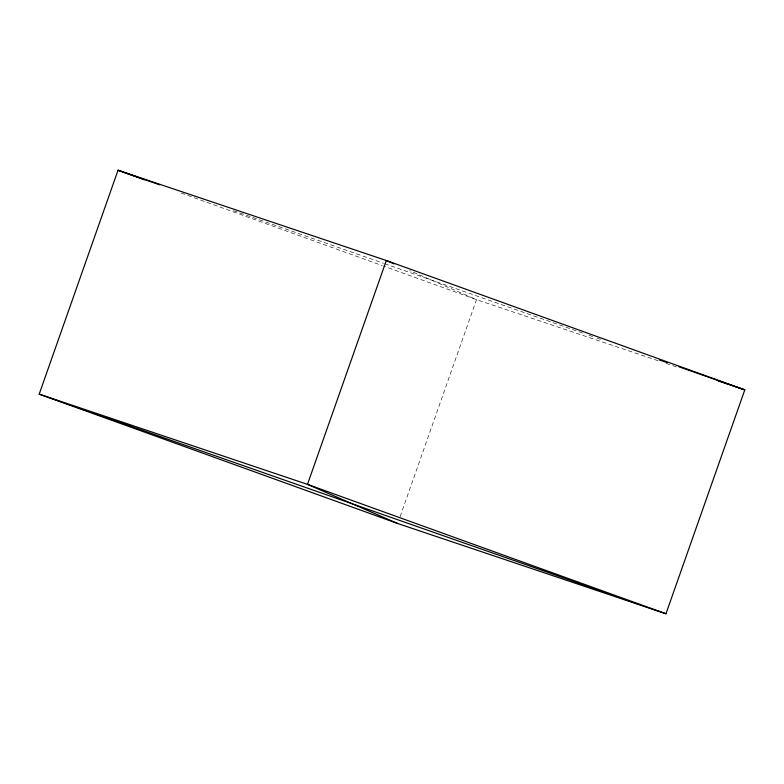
<?xml version="1.0" encoding="UTF-8"?>
<svg xmlns="http://www.w3.org/2000/svg" width="784" height="784" viewBox="0 0 784 784"><rect width="100%" height="100%" fill="white"/><g stroke="black" fill="none" stroke-linecap="round" stroke-linejoin="round"><path stroke-width="0.59" stroke-dasharray="3.92 2.94" d="M400.114 516.578L476.515 299.635L409.709 270.647M658.07 360.709L476.515 299.635L383.445 266.05M666.165 363.433L676.572 366.932M233.465 210.7L383.513 263.287M384.67 263.689L584.354 333.661M588.97 335.278L592.439 336.493M597.055 338.11L600.515 339.325M181.231 193.06L382.298 265.629"/><path stroke-width="1.18" d="M718.203 380.936L744.8 389.883L665.969 613.745L397.674 523.496L39.2 394.117L118.031 170.255L386.326 260.504L744.8 389.883L679.003 366.824M159.593 184.818L118.031 170.255L144.462 179.791M659.383 359.954L667.468 362.786M394.117 263.885L386.326 260.504L307.485 484.365L397.674 523.496M307.485 484.365L39.2 394.117L665.969 613.745L307.485 484.365"/></g></svg>
